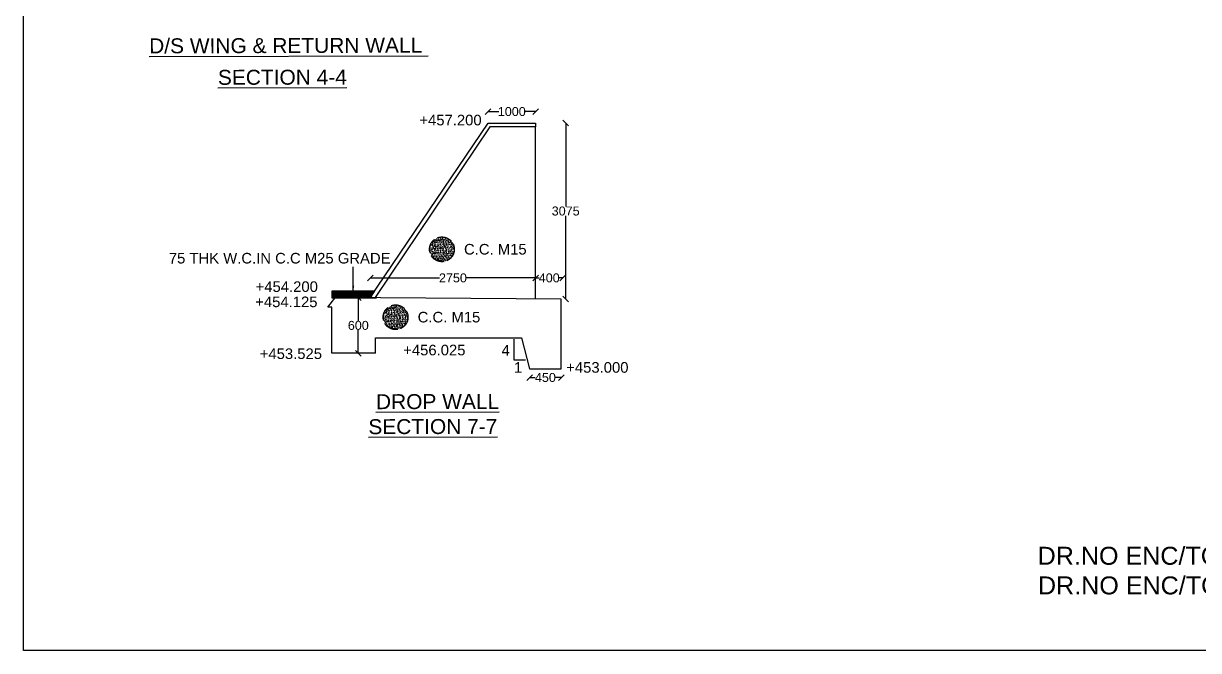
# Model space of a CAD drawing. Header units: millimetres. Extents: x 5124 to 6568637, y 2311 to 91879094.
# Drawn here: x 3634955 to 3654576, y 45935587 to 45946063 of the extents above; entities that cross this region are included whole.
import ezdxf

# ---------------------------------------------------------------- set-up
doc = ezdxf.new("R2010")
doc.units = ezdxf.units.MM
doc.header["$MEASUREMENT"] = 0
doc.linetypes.add('ACAD_ISO02W100', pattern=[15, 12, -3])
for name, color, linetype in [('DIMENSION', 7, 'Continuous'), ('DRAWING', 7, 'Continuous'), ('TEXT', 7, 'Continuous')]:
    doc.layers.add(name, color=color, linetype=linetype)
doc.styles.get("Standard").update_dxf_attribs({"font": 'arial.ttf', "height": 150})
doc.dimstyles.get("Standard").update_dxf_attribs({"dimtxt": 200, "dimasz": 110, "dimexe": 0.18, "dimexo": 0.0625, "dimgap": 0.09, "dimtad": 0, "dimtih": 1, "dimtoh": 1, "dimdec": 0, "dimzin": 0, "dimdsep": 46, "dimtxsty": 'Standard', "dimblk": 'OBLIQUE', "dimcen": 0.09, "dimse1": 1, "dimse2": 1, "dimadec": 0, "dimazin": 0, "dimtfac": 1, "dimtdec": 0, "dimtofl": 0, "dimtmove": 0, "dimatfit": 3, "dimfxl": 1, "dimtolj": 1, "dimtzin": 0, "dimarcsym": 0})

# ---------------------------------------------------------------- blocks, each defined once
blk = doc.blocks.new('_Oblique')
at = {"color": 0, "linetype": 'ByBlock', "lineweight": -2}
blk.add_line((-0.5, -0.5), (0.5, 0.5), dxfattribs=at)
blk = doc.blocks.new('*D101')
at = {"layer": 'Defpoints', "color": 0}
for p in [(3640546, 45941482), (3640546, 45941482), (3640546, 45940553)]:
    blk.add_point(p, dxfattribs=at)
at = {"layer": 'DIMENSION', "color": 0, "lineweight": -2}
for p, q in [((3640546, 45941482), (3640546, 45941094)), ((3640546, 45940553), (3640546, 45940941))]:
    blk.add_line(p, q, dxfattribs=at)
at = {"layer": 'DIMENSION', "color": 0, "lineweight": -2, "xscale": 95, "yscale": 95, "zscale": 95}
for p, rotation in [((3640546, 45941482), 90), ((3640546, 45940553), 270)]:
    blk.add_blockref('_Oblique', p, dxfattribs=dict(at, rotation=rotation))
at = {"layer": 'DIMENSION', "color": 0, "insert": (3640546, 45941018), "char_height": 150, "attachment_point": 5}
blk.add_mtext('\\A1;600', dxfattribs=at)
blk = doc.blocks.new('*D102')
at = {"layer": 'Defpoints', "color": 0}
for p in [(3643405, 45940292), (3643935, 45940292), (3643935, 45940148)]:
    blk.add_point(p, dxfattribs=at)
at = {"layer": 'DIMENSION', "color": 0, "lineweight": -2}
for p, q in [((3643405, 45940148), (3643502, 45940148)), ((3643935, 45940148), (3643839, 45940148))]:
    blk.add_line(p, q, dxfattribs=at)
at = {"layer": 'DIMENSION', "color": 0, "lineweight": -2, "xscale": 95, "yscale": 95, "zscale": 95, "rotation": 180}
blk.add_blockref('_Oblique', (3643405, 45940148), dxfattribs=at)
at = {"layer": 'DIMENSION', "color": 0, "lineweight": -2, "xscale": 95, "yscale": 95, "zscale": 95}
blk.add_blockref('_Oblique', (3643935, 45940148), dxfattribs=at)
at = {"layer": 'DIMENSION', "color": 0, "insert": (3643670, 45940148), "char_height": 150, "attachment_point": 5}
blk.add_mtext('\\A1;450', dxfattribs=at)
blk = doc.blocks.new('*D103')
at = {"layer": 'Defpoints', "color": 0}
for p in [(3643506, 45941812), (3640746, 45941483), (3643506, 45941461)]:
    blk.add_point(p, dxfattribs=at)
at = {"layer": 'DIMENSION', "color": 0, "lineweight": -2}
for p, q in [((3640746, 45941812), (3641901, 45941812)), ((3643506, 45941812), (3642351, 45941812))]:
    blk.add_line(p, q, dxfattribs=at)
at = {"layer": 'DIMENSION', "color": 0, "lineweight": -2, "xscale": 95, "yscale": 95, "zscale": 95, "rotation": 180}
blk.add_blockref('_Oblique', (3640746, 45941812), dxfattribs=at)
at = {"layer": 'DIMENSION', "color": 0, "lineweight": -2, "xscale": 95, "yscale": 95, "zscale": 95}
blk.add_blockref('_Oblique', (3643506, 45941812), dxfattribs=at)
at = {"layer": 'DIMENSION', "color": 0, "insert": (3642126, 45941812), "char_height": 150, "attachment_point": 5}
blk.add_mtext('\\A1;2750', dxfattribs=at)
blk = doc.blocks.new('*D104')
at = {"layer": 'Defpoints', "color": 0}
for p in [(3643506, 45944398), (3644009, 45944398), (3643728, 45941460)]:
    blk.add_point(p, dxfattribs=at)
at = {"layer": 'DIMENSION', "color": 0, "lineweight": -2}
for p, q in [((3644009, 45944398), (3644009, 45943005)), ((3644009, 45941460), (3644009, 45942852))]:
    blk.add_line(p, q, dxfattribs=at)
at = {"layer": 'DIMENSION', "color": 0, "lineweight": -2, "xscale": 95, "yscale": 95, "zscale": 95}
for p, rotation in [((3644009, 45944398), 90), ((3644009, 45941460), 270)]:
    blk.add_blockref('_Oblique', p, dxfattribs=dict(at, rotation=rotation))
at = {"layer": 'DIMENSION', "color": 0, "insert": (3644009, 45942929), "char_height": 150, "attachment_point": 5}
blk.add_mtext('\\A1;3075', dxfattribs=at)
blk = doc.blocks.new('*D105')
at = {"layer": 'Defpoints', "color": 0}
for p in [(3642712, 45944591), (3642712, 45944398), (3643506, 45944398)]:
    blk.add_point(p, dxfattribs=at)
at = {"layer": 'DIMENSION', "color": 0, "lineweight": -2}
for p, q in [((3642712, 45944591), (3642892, 45944591)), ((3643506, 45944591), (3643325, 45944591))]:
    blk.add_line(p, q, dxfattribs=at)
at = {"layer": 'DIMENSION', "color": 0, "lineweight": -2, "xscale": 95, "yscale": 95, "zscale": 95, "rotation": 180}
blk.add_blockref('_Oblique', (3642712, 45944591), dxfattribs=at)
at = {"layer": 'DIMENSION', "color": 0, "lineweight": -2, "xscale": 95, "yscale": 95, "zscale": 95}
blk.add_blockref('_Oblique', (3643506, 45944591), dxfattribs=at)
at = {"layer": 'DIMENSION', "color": 0, "insert": (3643109, 45944591), "char_height": 150, "attachment_point": 5}
blk.add_mtext('\\A1;1000', dxfattribs=at)
blk = doc.blocks.new('*D113')
at = {"layer": 'Defpoints', "color": 0}
for p in [(3643506, 45941812), (3643506, 45941461), (3643961, 45941507)]:
    blk.add_point(p, dxfattribs=at)
at = {"layer": 'DRAWING', "color": 0, "lineweight": -2}
for p, q in [((3643506, 45941812), (3643565, 45941812)), ((3643961, 45941812), (3643902, 45941812))]:
    blk.add_line(p, q, dxfattribs=at)
at = {"layer": 'DRAWING', "color": 0, "lineweight": -2, "xscale": 95, "yscale": 95, "zscale": 95, "rotation": 180}
blk.add_blockref('_Oblique', (3643506, 45941812), dxfattribs=at)
at = {"layer": 'DRAWING', "color": 0, "lineweight": -2, "xscale": 95, "yscale": 95, "zscale": 95}
blk.add_blockref('_Oblique', (3643961, 45941812), dxfattribs=at)
at = {"layer": 'DRAWING', "color": 0, "insert": (3643734, 45941812), "char_height": 150, "attachment_point": 5}
blk.add_mtext('\\A1;400', dxfattribs=at)

msp = doc.modelspace()

# ---------------------------------------------------------------- hatches: boundary and pattern name
at = {"layer": 'DRAWING', "linetype": 'ACAD_ISO02W100', "ltscale": 20}
h = msp.add_hatch(dxfattribs=at)
h.set_pattern_fill('AR-CONC,_O', color=256, scale=8.865228)
h.set_pattern_definition([(130, (6686939.454, 5197068.674), (-63.58675242, -5.563120005), [6.6489212, -73.13813316]), (185, (6686939.454, 5197068.674), (12.30062244, 66.68354962), [5.31913696, -58.51050653]), (79.5486, (6686934.155, 5197068.21), (-51.286177205, 61.12038913), [5.65071334, -62.15784867]), (133.8158, (6686939.454, 5197086.405), (-94.61335506, -14.67363844), [9.9733818, -109.70719974]), (83.3644, (6686931.57, 5197085.18), (-82.85998232, 86.3577728), [8.47607027, -93.2367581]), (188.8158, (6686939.45, 5197086.4), (-82.85991491, 86.35783751), [7.97870544, -87.7657598]), (159, (6686930.59, 5197081.97), (-52.91717268, -35.69308368), [6.6489212, -73.13813316]), (214, (6686930.59, 5197081.97), (-21.57045957, 64.28620673), [5.31913696, -58.51050653]), (108.5486, (6686926.18, 5197079), (-74.48765393, 28.59306475), [5.65071334, -62.15784867]), (142.5, (6686939.454, 5197068.674), (-1.07799893, 29.511800012), [0, -57.801288267, 0, -59.397029354, 0, -58.732137234]), (172.5, (6686939.454, 5197068.674), (-23.321714981, 34.96549855), [0, -33.86517196, 0, -56.471504027, 0, -22.38470136]), (212.5, (6686959.224, 5197068.674), (-47.324577479, -1.999540863), [0, -22.163070654, 0, -69.148780442, 0, -91.75511251]), (222.5, (6686968.09, 5197068.674), (-51.700785103, 8.874535185), [0, -28.81199185, 0, -45.921882396, 0, -65.159427724])])
h.paths.add_polyline_path([(3641735.6, 45942289.6, 1), (3642148.8, 45942289.6, 1)])
at = {"layer": 'DRAWING'}
h = msp.add_hatch(dxfattribs=at)
h.set_pattern_fill('ANSI31', color=256, style=0)
h.set_pattern_definition([(45, (41514.5345, 1178.82172), (-0.08838834764832, 0.08838834764832), [])])
h.paths.add_polyline_path([(3640746.4, 45941482.8), (3640818, 45941589), (3640106.1, 45941589), (3640106.1, 45941481.9), (3640160.8, 45941481.9), (3640165, 45941487.3)])
at = {"layer": 'DRAWING', "linetype": 'ACAD_ISO02W100', "ltscale": 20}
h = msp.add_hatch(dxfattribs=at)
h.set_pattern_fill('AR-CONC,_O', color=256, scale=8.865228)
h.set_pattern_definition([(130, (6686165.505, 5195934.31), (-63.58675242, -5.563120005), [6.6489212, -73.13813316]), (185, (6686165.505, 5195934.31), (12.30062244, 66.68354962), [5.31913696, -58.51050653]), (79.5486, (6686160.206, 5195933.85), (-51.286177205, 61.12038913), [5.65071334, -62.15784867]), (133.8158, (6686165.505, 5195952.04), (-94.61335506, -14.67363844), [9.9733818, -109.70719974]), (83.3644, (6686157.62, 5195950.82), (-82.85998232, 86.3577728), [8.47607027, -93.2367581]), (188.8158, (6686165.5, 5195952.04), (-82.85991491, 86.35783751), [7.97870544, -87.7657598]), (159, (6686156.64, 5195947.61), (-52.91717268, -35.69308368), [6.6489212, -73.13813316]), (214, (6686156.64, 5195947.61), (-21.57045957, 64.28620673), [5.31913696, -58.51050653]), (108.5486, (6686152.23, 5195944.636), (-74.48765393, 28.59306475), [5.65071334, -62.15784867]), (142.5, (6686165.505, 5195934.312), (-1.07799893, 29.511800012), [0, -57.801288267, 0, -59.397029354, 0, -58.732137234]), (172.5, (6686165.505, 5195934.312), (-23.321714981, 34.96549855), [0, -33.86517196, 0, -56.471504027, 0, -22.38470136]), (212.5, (6686185.274, 5195934.312), (-47.324577479, -1.999540863), [0, -22.163070654, 0, -69.148780442, 0, -91.75511251]), (222.5, (6686194.14, 5195934.312), (-51.700785103, 8.874535185), [0, -28.81199185, 0, -45.921882396, 0, -65.159427724])])
h.paths.add_polyline_path([(3640961.7, 45941155.2, 1), (3641374.9, 45941155.2, 1)])

# ---------------------------------------------------------------- linework, layer by layer
at = {"layer": 'DIMENSION'}
msp.add_lwpolyline([(3643144.8, 45940790.2), (3643144.8, 45940440.7), (3643336.9, 45940440.7)], dxfattribs=at)
at = {"layer": 'DRAWING'}
msp.add_lwpolyline([(3634954.9, 45961404.3), (3674557.7, 45961404.3), (3674557.7, 45935586.7), (3634954.9, 45935586.7)], close=True, dxfattribs=at)
for points in [[(3640746.4, 45941482.8), (3642711.6, 45944397.8), (3643505.8, 45944397.8), (3643505.8, 45944334.4)], [(3643505.8, 45941461.4), (3643505.8, 45944334.4), (3642740.3, 45944334.4), (3640828.4, 45941482.2)], [(3640831.7, 45940553.2), (3640105.9, 45940553.2), (3640105.9, 45941321.1), (3640039, 45941321.1), (3640207.7, 45941543.7), (3640131.3, 45941543.7)], [(3640818, 45941589), (3640106.1, 45941589), (3640106.1, 45941481.9), (3640851.5, 45941481.9), (3640851.5, 45941482)], [(3640831.7, 45940553.2), (3640831.7, 45940809.1), (3643272.4, 45940809.1), (3643405.4, 45940292), (3643934.9, 45940292), (3643934.9, 45941458.1), (3640165, 45941487.3)]]:
    msp.add_lwpolyline(points, dxfattribs=at)
at = {"layer": 'DRAWING', "linetype": 'ACAD_ISO02W100', "ltscale": 20}
for centre in [(3641942.2, 45942289.6), (3641168.3, 45941155.2)]:
    msp.add_circle(centre, 206.6, dxfattribs=at)

# ---------------------------------------------------------------- texts
at = {"layer": 'TEXT'}
for s, p in [('%%UD/S WING & RETURN WALL ', (3637053.6, 45945563.9)), ('%%USECTION 4-4', (3638201.3, 45945037.9)), ('%%UDROP WALL', (3640840.9, 45939618.9)), ('%%USECTION 7-7', (3640714.1, 45939201.2))]:
    msp.add_text(s, height=250, rotation=0.1412, dxfattribs=at).set_placement(p)
for s, height, p in [('+457.200', 177.3, (3641565.6, 45944360.8)), (' C.C. M15  ', 177.305, (3642242.2, 45942202.4)), ('75 THK W.C.IN C.C M25 GRADE', 177.305, (3637381.9, 45942052.8)), ('+454.200', 177.3, (3638831.2, 45941577.7)), ('+454.125', 177.3, (3638824.5, 45941323.4)), (' C.C. M15  ', 177.305, (3641468.2, 45941068)), ('+453.525', 177.3, (3638899.9, 45940457)), ('+456.025', 177.3, (3641295.6, 45940518.4)), ('4', 177.3, (3642938, 45940514.6)), ('1', 177.3, (3643146.2, 45940228.2)), ('+453.000', 177.3, (3644017.7, 45940228.2))]:
    msp.add_text(s, height=height, dxfattribs=at).set_placement(p)
at = {"layer": 'TEXT', "char_height": 300, "attachment_point": 1}
for s, insert, width in [('DR.NO ENC/TGP/SKHT/DW/42/2009 DT:02-02-2009. ', (3651890.3, 45937319.5), 11909.349), ('DR.NO ENC/TGP/SKHT/DW/42/2-2009 DT:02-02-2009. ', (3651895.5, 45936824.4), 11101.32)]:
    msp.add_mtext(s, dxfattribs=dict(at, insert=insert, width=width))

# ---------------------------------------------------------------- dimensions: what is measured, and where the dimension line sits
at = {"layer": 'DIMENSION'}
for base, p1, p2, text, picture, middle in [((3642711.6, 45944591.5), (3643505.8, 45944397.8), (3642711.6, 45944397.8), '1000', '*D105', (3643108.7, 45944591.5)), ((3643505.8, 45941811.9), (3640746.4, 45941482.8), (3643505.8, 45941461.4), '2750', '*D103', (3642126.1, 45941811.9)), ((3643934.9, 45940148.1), (3643405.4, 45940292), (3643934.9, 45940292), '450', '*D102', (3643670.1, 45940148.1))]:
    dim = msp.add_linear_dim(base=base, p1=p1, p2=p2, text=text, dimstyle='Standard', override={"dimasz": 95, "dimfxl": 2000, "dimarcsym": 1}, dxfattribs=at)
    dim.commit()
    dim.dimension.update_dxf_attribs({"geometry": picture, "text_midpoint": middle})
for base, p1, p2, text, picture, middle in [((3644008.7, 45944397.8), (3643728.5, 45941459.7), (3643505.8, 45944397.8), '3075', '*D104', (3644008.7, 45942928.8)), ((3640545.8, 45941481.9), (3640545.8, 45940553.2), (3640545.8, 45941481.9), '600', '*D101', (3640545.8, 45941017.5))]:
    dim = msp.add_linear_dim(base=base, p1=p1, p2=p2, angle=90, text=text, dimstyle='Standard', override={"dimasz": 95, "dimfxl": 2000, "dimarcsym": 1}, dxfattribs=at)
    dim.commit()
    dim.dimension.update_dxf_attribs({"geometry": picture, "text_midpoint": middle})
at = {"layer": 'DRAWING'}
dim = msp.add_linear_dim(base=(3643505.8, 45941811.9), p1=(3643961.2, 45941507.2), p2=(3643505.8, 45941461.4), text='400', dimstyle='Standard', override={"dimasz": 95, "dimfxl": 2000, "dimarcsym": 1}, dxfattribs=at)
dim.commit()
dim.dimension.update_dxf_attribs({"geometry": '*D113', "text_midpoint": (3643733.5, 45941811.9)})

# ---------------------------------------------------------------- leaders
at = {"layer": 'DIMENSION'}
msp.add_leader([(3640462.1, 45941589), (3640462.1, 45941995.8)], dimstyle='Standard', override={"dimasz": 95, "dimgap": 0.09, "dimtad": 0, "dimfxl": 2000, "dimarcsym": 1}, dxfattribs=at)

doc.saveas('drawing.dxf')
